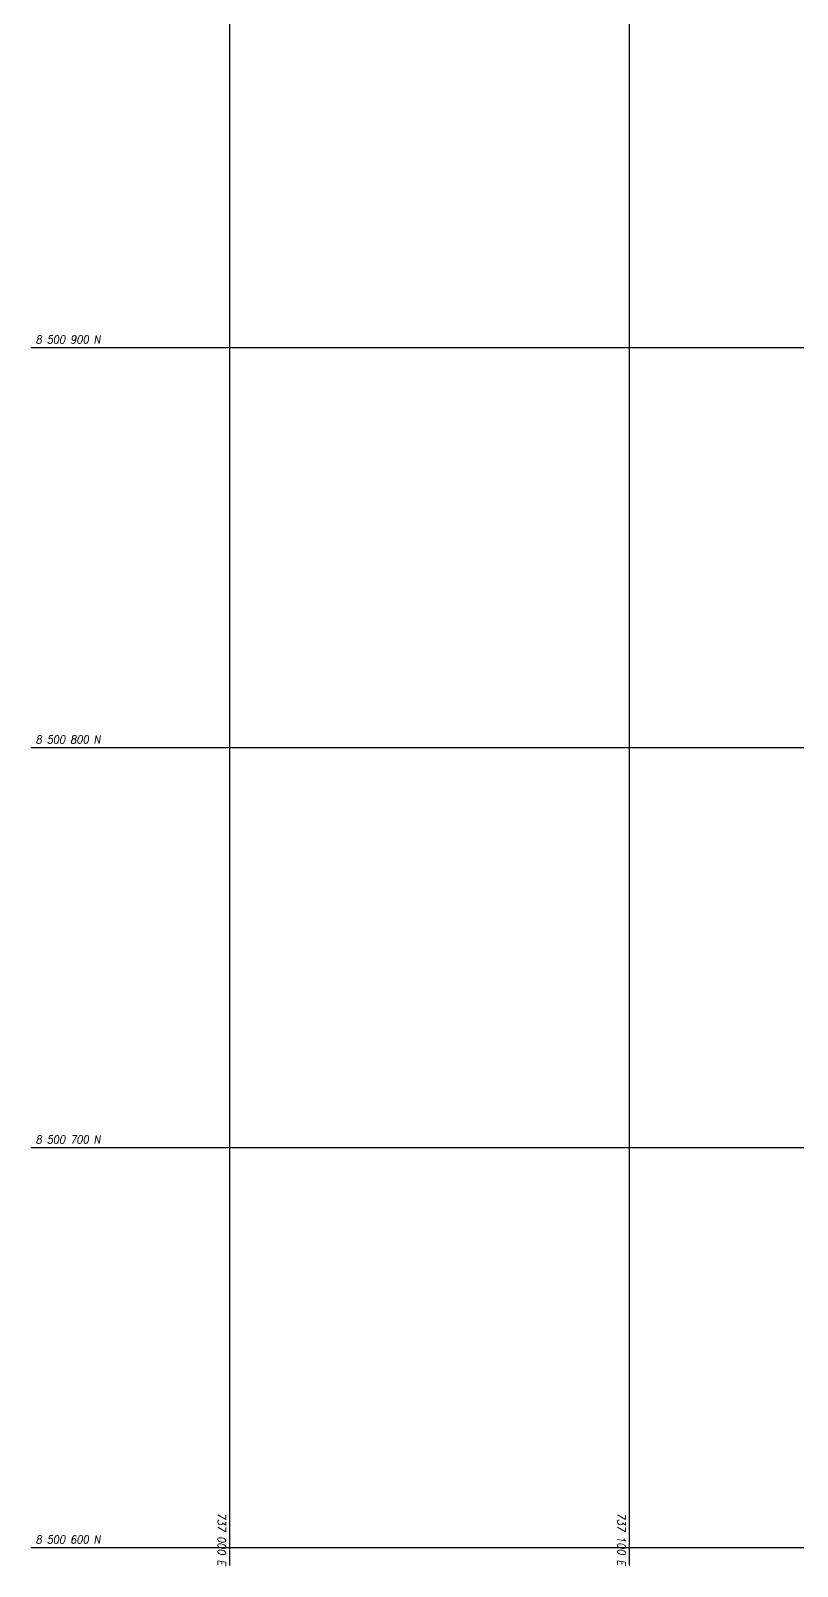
# Model space of a CAD drawing. Header units: millimetres. Extents: x 736950 to 740938, y 8500595 to 8502163.
# Drawn here: x 736950.2 to 737142, y 8500595.3 to 8500979.2 of the extents above; entities that cross this region are included whole.
import ezdxf
from ezdxf.enums import TextEntityAlignment as Align

# ---------------------------------------------------------------- set-up
doc = ezdxf.new("R2010")
doc.units = ezdxf.units.MM
doc.layers.add('Cuadricula Coordenadas', color=5, linetype='Continuous')
doc.styles.add('Coordenadas', font='romans', dxfattribs={"width": 0.9, "height": 2})

msp = doc.modelspace()

# ---------------------------------------------------------------- linework, layer by layer
at = {"layer": 'Cuadricula Coordenadas', "color": 8}
for p, q in [((737000, 8500595.5072), (737000, 8502130.6413)), ((737100, 8500595.5072), (737100, 8502130.6413)), ((736950.2265, 8500900), (738552.8979, 8500900)), ((736950.2265, 8500800), (738552.8979, 8500800)), ((736950.2265, 8500700), (738552.8979, 8500700)), ((736950.2265, 8500600), (738552.8979, 8500600))]:
    msp.add_line(p, q, dxfattribs=at)

# ---------------------------------------------------------------- texts
at = {"layer": 'Cuadricula Coordenadas', "color": 7, "style": 'Coordenadas', "oblique": 10, "width": 0.9}
for s, p in [(' 8 500 900 N', (736950.2265, 8500902)), (' 8 500 800 N', (736950.2265, 8500802)), (' 8 500 700 N', (736950.2265, 8500702)), (' 8 500 600 N', (736950.2265, 8500602))]:
    msp.add_text(s, height=2, dxfattribs=at).set_placement(p, align=Align.MIDDLE_LEFT)
for s, p in [('   737 000 E', (736998, 8500595.5072)), ('   737 100 E', (737098, 8500595.5072))]:
    msp.add_text(s, height=2, rotation=270, dxfattribs=at).set_placement(p, align=Align.MIDDLE_RIGHT)

doc.saveas('drawing.dxf')
